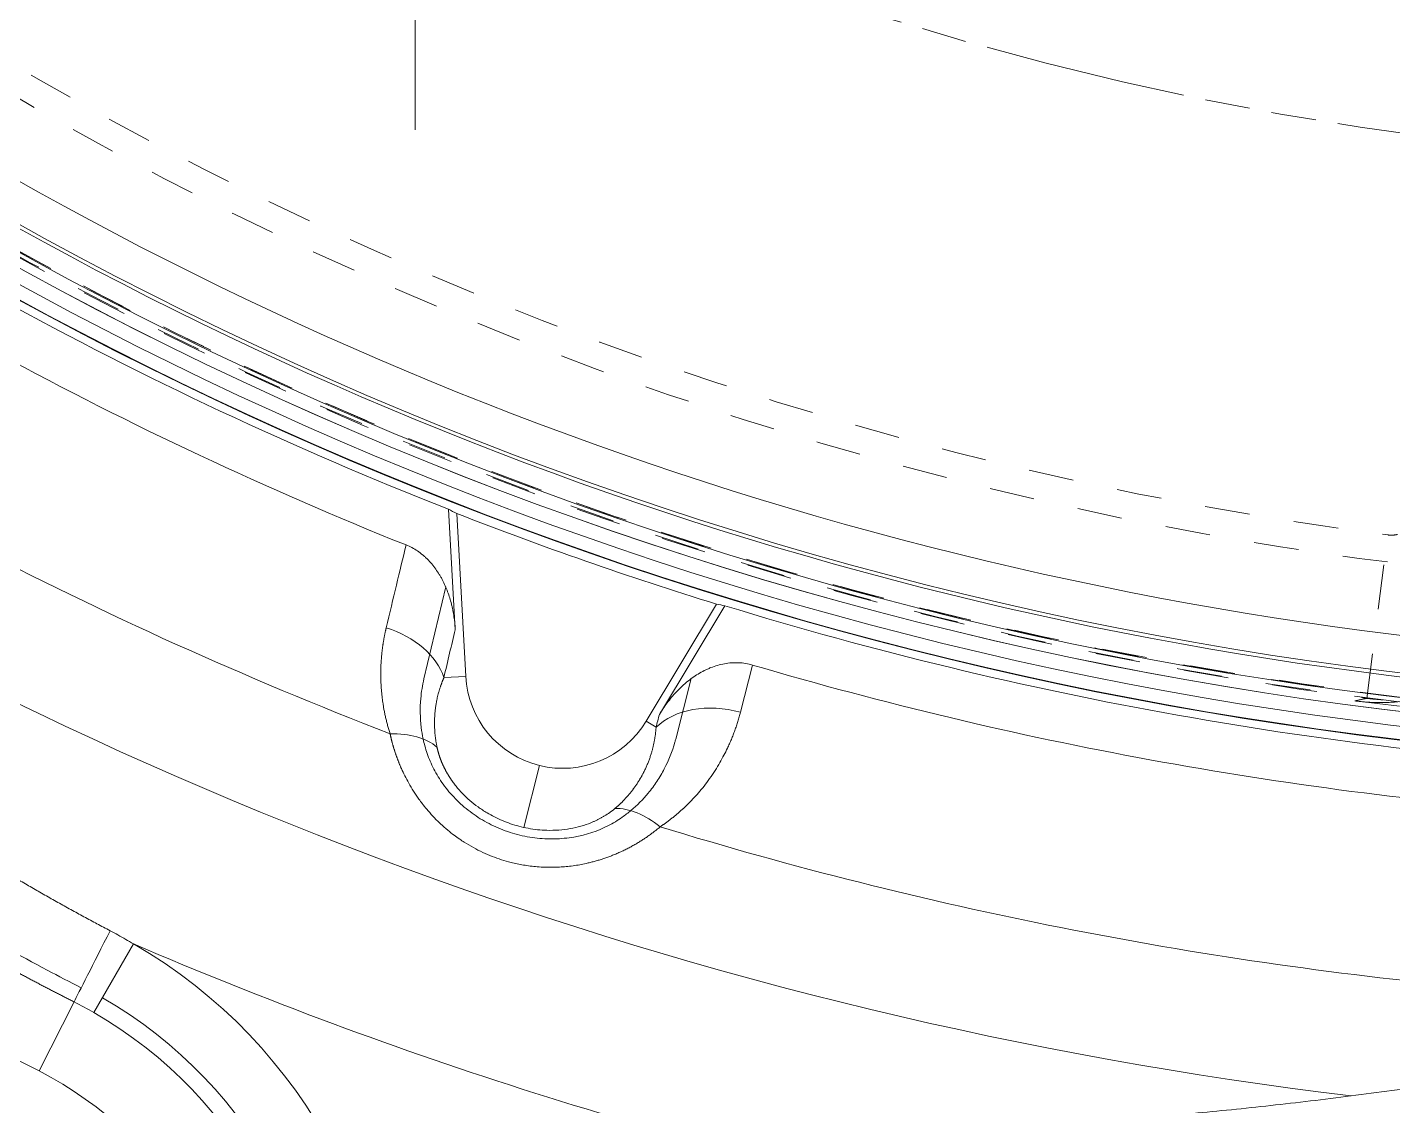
# Model space of a CAD drawing. Header units: millimetres. Extents: x -2414 to 10498, y -2238 to 649.
# Drawn here: x 7983.78 to 8033.46, y -1103.38 to -1064.14 of the extents above; entities that cross this region are included whole.
import ezdxf

# ---------------------------------------------------------------- set-up
doc = ezdxf.new("R2010")
doc.units = ezdxf.units.MM
doc.header["$LTSCALE"] = 16.335
for name, pattern in [('CENTER', [0.6, 0.375, -0.075, 0.075, -0.075]), ('DASHED', [0.2, 0.1, -0.1]), ('PHANTOM', [0.8, 0.45, -0.05, 0.1, -0.05, 0.1, -0.05])]:
    doc.linetypes.add(name, pattern=pattern)
for name, color, linetype, lineweight in [('core', 7, 'CONTINUOUS', 20), ('insert', 85, 'CONTINUOUS', 20), ('part', 7, 'CONTINUOUS', 20)]:
    doc.layers.add(name, color=color, linetype=linetype, lineweight=lineweight)

# ---------------------------------------------------------------- blocks, each defined once
blk = doc.blocks.new('43434')
at = {"layer": 'insert', "linetype": 'CENTER', "lineweight": 13}
blk.add_line((-52.27, -116.234), (-52.27, -94.234), dxfattribs=at)
at = {"layer": 'insert', "linetype": 'DASHED', "lineweight": 13}
blk.add_line((-17.656, -136.927), (-16.889, -130.98), dxfattribs=at)
at = {"layer": 'insert', "linetype": 'PHANTOM', "lineweight": 18}
blk.add_circle((0, 0), 117.5, dxfattribs=at)
at = {"layer": 'insert', "linetype": 'Continuous', "lineweight": 18}
blk.add_arc((0, 0), 138.382, 154.29429, 102.86571, dxfattribs=at)
at = {"layer": 'insert', "linetype": 'Continuous', "lineweight": 13}
for radius, end in [(137.883, 102.86571), (136.99, 102.86571), (137.132, 269.75979), (135.632, 269.75979)]:
    blk.add_arc((0, 0), radius, 154.29429, end, dxfattribs=at)
at = {"layer": 'insert', "linetype": 'DASHED', "lineweight": 13}
for radius, start, end in [(132.064, 200.20462, 262.65252), (138.061, 200.20462, 262.65252), (137.859, 200.20462, 262.65252), (138.208, 262.47883, 303.23546)]:
    blk.add_arc((0, 0), radius, start, end, dxfattribs=at)
for points, knots in [([(-16.535, -130.963), (-16.594, -130.976), (-16.652, -130.984), (-16.741, -130.989), (-16.771, -130.989), (-16.83, -130.986), (-16.86, -130.984), (-16.889, -130.98)], [0, 0, 0, 0, 0.5, 0.5, 0.75, 0.75, 1, 1, 1, 1]), ([(-18.09, -137.019), (-17.881, -137.046), (-17.671, -137.065), (-17.253, -137.082), (-16.836, -137.081), (-16.421, -137.043), (-16.006, -136.987), (-15.8, -136.949), (-15.593, -136.902)], [0, 0, 0, 0, 0.25, 0.25, 0.5, 0.75, 0.75, 1, 1, 1, 1])]:
    blk.add_open_spline(points, degree=3, knots=knots, dxfattribs=at)
for points in [[(-17.656, -136.927), (-17.801, -136.958), (-17.946, -136.988), (-18.09, -137.019)], [(-17.656, -136.927), (-17.46, -136.953), (-17.264, -136.97), (-17.067, -136.979)]]:
    blk.add_open_spline(points, degree=3, dxfattribs=at)

msp = doc.modelspace()

# ---------------------------------------------------------------- linework, layer by layer
at = {"layer": 'core', "linetype": 'Continuous', "lineweight": 18}
for p, q in [((7999.111, -1081.675), (7999.352, -1086.058)), ((7999.407, -1081.829), (7999.733, -1087.759)), ((8006.297, -1089.39), (8008.863, -1085.13)), ((8006.779, -1089.147), (8009.164, -1085.187))]:
    msp.add_line(p, q, dxfattribs=at)
at = {"layer": 'core', "linetype": 'Continuous', "lineweight": 13}
for p, q in [((7998.214, -1087.847), (7999.007, -1084.504)), ((8009.729, -1089.061), (8010.171, -1087.345)), ((7999.733, -1087.759), (7998.939, -1087.802)), ((8007.941, -1087.839), (8007.375, -1090.039)), ((8006.297, -1089.39), (8006.66, -1089.608)), ((8002.413, -1090.998), (8001.852, -1093.255)), ((7986.208, -1099.995), (7987.644, -1097.494)), ((7984.211, -1102.118), (7985.485, -1099.604))]:
    msp.add_line(p, q, dxfattribs=at)
at = {"layer": 'core', "linetype": 'Continuous', "lineweight": 18}
for centre, radius, start, end in [((8050.17, -951.63), 138.382, 154.29194, 102.86535), ((8050.17, -951.63), 139.71, 233.73473, 248.56377), ((8050.171, -951.629), 141.488, 234.91274, 248.17235), ((8050.17, -951.63), 139.745, 248.69953, 252.80709), ((8050.17, -951.63), 139.71, 252.93178, 266.83238), ((8026.422, -1018.83), 93.373, 227.13207, 243.12365), ((8050.171, -951.629), 141.488, 253.57822, 265.61784), ((8003.266, -1087.564), 3.539, 183.149, 328.9394), ((7978.335, -1113.714), 15.818, 60.1463, 63.1237), ((7978.335, -1113.714), 13, 355, 63.1237)]:
    msp.add_arc(centre, radius, start, end, dxfattribs=at)
at = {"layer": 'core', "linetype": 'DASHED', "lineweight": 13}
for radius in [138.027, 137.859, 133.03]:
    msp.add_arc((8050.17, -951.63), radius, 200.08651, 159.91349, dxfattribs=at)
at = {"layer": 'core', "linetype": 'Continuous', "lineweight": 13}
for centre, radius, start, end in [((8050.17, -951.63), 138.913, 197.72718, 342.27282), ((8050.17, -951.63), 139.399, 198.39313, 341.60687), ((8050.17, -951.63), 139.416, 198.48871, 341.51129), ((8050.171, -951.629), 148.094, 235.86186, 248.95209), ((8050.171, -951.629), 152.488, 236.40225, 263.13638), ((8050.171, -951.629), 148.094, 252.97395, 264.61395), ((8050.171, -951.629), 158.701, 246.79703, 258.05373), ((7978.335, -1113.714), 18.702, 355, 60.1463), ((7978.335, -1113.714), 16.441, 355, 60.1463), ((7978.335, -1113.714), 15.818, 355, 60.1463)]:
    msp.add_arc(centre, radius, start, end, dxfattribs=at)
for centre, major_axis, ratio, start_param, end_param in [((7996.059, -1087.961), (2.919, -0.692), 0.703359, 0.398207, 1.468364), ((8009.13, -1091.096), (-2.906, 0.746), 0.706892, 4.68784, 5.882889), ((7996.221, -1091.823), (2.847, 0.944), 0.611473, 0.355797, 1.105399), ((7986.789, -1097.032), (1.356, 2.676), 0.000407, 1.563776, 2.862274)]:
    msp.add_ellipse(centre, major_axis=major_axis, ratio=ratio, start_param=start_param, end_param=end_param, dxfattribs=at)
at = {"layer": 'core', "linetype": 'Continuous', "lineweight": 18}
msp.add_ellipse((8006.186, -1095.261), major_axis=(-1.659, 2.499), ratio=0.611474, start_param=5.177786, end_param=5.927374, dxfattribs=at)
for points in [[(7999.111, -1081.675), (7999.21, -1081.727), (7999.308, -1081.778), (7999.407, -1081.829)], [(8009.164, -1085.187), (8009.064, -1085.168), (8008.963, -1085.149), (8008.863, -1085.13)], [(7986.797, -1097.013), (7986.893, -1097.063), (7987.083, -1097.166), (7987.365, -1097.326), (7987.551, -1097.437), (7987.644, -1097.494)], [(8033.991, -1102.747), (8032.986, -1102.89), (8031.002, -1103.153), (8028.112, -1103.481), (8026.242, -1103.659), (8025.323, -1103.738)]]:
    msp.add_open_spline(points, degree=3, dxfattribs=at)
at = {"layer": 'core', "linetype": 'Continuous', "lineweight": 13}
for points, knots in [([(7967.099, -1082.546), (7967.133, -1082.579), (7967.2, -1082.645), (7967.301, -1082.744), (7967.402, -1082.843), (7967.503, -1082.942), (7967.605, -1083.041), (7967.707, -1083.14), (7967.809, -1083.238), (7967.912, -1083.337), (7968.014, -1083.435), (7968.117, -1083.534), (7968.22, -1083.632), (7968.324, -1083.73), (7968.427, -1083.828), (7968.531, -1083.926), (7968.635, -1084.024), (7968.74, -1084.122), (7968.844, -1084.22), (7968.949, -1084.318), (7969.054, -1084.415), (7969.16, -1084.513), (7969.265, -1084.61), (7969.371, -1084.708), (7969.477, -1084.805), (7969.584, -1084.902), (7969.691, -1084.999), (7969.797, -1085.096), (7969.905, -1085.193), (7970.012, -1085.29), (7970.12, -1085.387), (7970.227, -1085.483), (7970.336, -1085.58), (7970.444, -1085.676), (7970.553, -1085.772), (7970.662, -1085.869), (7971.022, -1086.186), (7971.639, -1086.721), (7972.521, -1087.465), (7973.416, -1088.199), (7974.323, -1088.922), (7975.242, -1089.634), (7975.935, -1090.156), (7976.396, -1090.496), (7976.618, -1090.659), (7976.841, -1090.822), (7977.064, -1090.983), (7977.288, -1091.144), (7977.512, -1091.304), (7977.736, -1091.463), (7977.961, -1091.621), (7978.186, -1091.779), (7978.412, -1091.936), (7978.638, -1092.091), (7978.865, -1092.246), (7979.092, -1092.401), (7979.319, -1092.554), (7979.547, -1092.706), (7979.775, -1092.858), (7980.004, -1093.009), (7980.233, -1093.159), (7980.463, -1093.308), (7980.692, -1093.456), (7980.923, -1093.604), (7981.153, -1093.75), (7981.384, -1093.896), (7981.616, -1094.041), (7981.847, -1094.185), (7982.08, -1094.328), (7982.312, -1094.471), (7982.545, -1094.612), (7982.778, -1094.753), (7983.012, -1094.893), (7983.246, -1095.032), (7983.48, -1095.17), (7983.715, -1095.307), (7983.95, -1095.444), (7984.185, -1095.579), (7984.421, -1095.714), (7984.657, -1095.848), (7984.894, -1095.981), (7985.131, -1096.113), (7985.368, -1096.244), (7985.605, -1096.374), (7985.843, -1096.504), (7986.081, -1096.632), (7986.319, -1096.76), (7986.558, -1096.887), (7986.718, -1096.971), (7986.797, -1097.013)], [0, 0, 0, 0, 0.005766, 0.011536, 0.017311, 0.023091, 0.028876, 0.034666, 0.04046, 0.046259, 0.052063, 0.057872, 0.063686, 0.069505, 0.075328, 0.081157, 0.08699, 0.092828, 0.098671, 0.104518, 0.110371, 0.116229, 0.122091, 0.127958, 0.13383, 0.139707, 0.145589, 0.151476, 0.157367, 0.163264, 0.169165, 0.175072, 0.180983, 0.186899, 0.19282, 0.198746, 0.204677, 0.251608, 0.298655, 0.345816, 0.393094, 0.440487, 0.487996, 0.499242, 0.510483, 0.521719, 0.53295, 0.544176, 0.555396, 0.566612, 0.577822, 0.589027, 0.600228, 0.611423, 0.622613, 0.633797, 0.644977, 0.656152, 0.667321, 0.678485, 0.689644, 0.700798, 0.711947, 0.723091, 0.73423, 0.745363, 0.756491, 0.767614, 0.778732, 0.789845, 0.800952, 0.812055, 0.823152, 0.834244, 0.845331, 0.856412, 0.867489, 0.87856, 0.889626, 0.900687, 0.911743, 0.922793, 0.933838, 0.944878, 0.955913, 0.966943, 0.977967, 0.988986, 1, 1, 1, 1]), ([(7965.191, -1084.706), (7965.952, -1085.41), (7966.725, -1086.102), (7970.967, -1089.773), (7974.64, -1092.515), (7980.498, -1096.222), (7982.487, -1097.377), (7984.92, -1098.665), (7985.332, -1098.88), (7985.745, -1099.091)], [0, 0, 0, 0, 0.124006, 0.124006, 0.670956, 0.670956, 0.944431, 0.944431, 1, 1, 1, 1]), ([(7964.746, -1085.277), (7964.784, -1085.311), (7964.86, -1085.38), (7964.975, -1085.484), (7965.09, -1085.587), (7965.205, -1085.69), (7965.32, -1085.793), (7965.436, -1085.896), (7965.551, -1085.998), (7965.667, -1086.101), (7965.783, -1086.203), (7965.899, -1086.305), (7966.015, -1086.407), (7966.132, -1086.509), (7966.249, -1086.611), (7966.365, -1086.712), (7966.482, -1086.814), (7966.6, -1086.915), (7966.717, -1087.016), (7966.835, -1087.117), (7966.953, -1087.218), (7967.071, -1087.318), (7967.189, -1087.419), (7967.307, -1087.519), (7967.426, -1087.619), (7967.544, -1087.719), (7967.663, -1087.819), (7967.783, -1087.918), (7967.902, -1088.018), (7968.021, -1088.117), (7968.141, -1088.216), (7968.261, -1088.315), (7968.381, -1088.413), (7968.501, -1088.512), (7968.621, -1088.61), (7968.742, -1088.709), (7968.863, -1088.807), (7968.984, -1088.904), (7969.105, -1089.002), (7969.226, -1089.1), (7969.348, -1089.197), (7969.469, -1089.294), (7969.591, -1089.391), (7969.713, -1089.488), (7969.836, -1089.585), (7969.958, -1089.681), (7970.081, -1089.777), (7970.203, -1089.873), (7970.326, -1089.969), (7970.449, -1090.065), (7970.573, -1090.161), (7970.696, -1090.256), (7970.82, -1090.351), (7970.944, -1090.446), (7971.068, -1090.541), (7971.192, -1090.636), (7971.316, -1090.73), (7971.441, -1090.824), (7971.566, -1090.919), (7971.691, -1091.013), (7971.816, -1091.106), (7971.941, -1091.2), (7972.067, -1091.293), (7972.192, -1091.386), (7972.318, -1091.479), (7972.444, -1091.572), (7972.57, -1091.665), (7972.697, -1091.757), (7972.823, -1091.849), (7972.95, -1091.941), (7973.077, -1092.033), (7973.204, -1092.125), (7973.331, -1092.216), (7973.459, -1092.308), (7973.586, -1092.399), (7973.714, -1092.49), (7973.842, -1092.58), (7973.97, -1092.671), (7974.099, -1092.761), (7974.227, -1092.851), (7974.356, -1092.941), (7974.485, -1093.031), (7974.614, -1093.121), (7974.743, -1093.21), (7974.872, -1093.299), (7975.002, -1093.388), (7975.132, -1093.477), (7975.261, -1093.565), (7975.392, -1093.654), (7975.522, -1093.742), (7975.652, -1093.83), (7975.783, -1093.918), (7975.914, -1094.005), (7976.045, -1094.092), (7976.176, -1094.18), (7976.307, -1094.267), (7976.438, -1094.353), (7976.57, -1094.44), (7976.702, -1094.526), (7976.834, -1094.612), (7976.966, -1094.698), (7977.098, -1094.784), (7977.231, -1094.869), (7977.364, -1094.955), (7977.496, -1095.04), (7977.629, -1095.125), (7977.763, -1095.209), (7977.896, -1095.294), (7978.03, -1095.378), (7978.163, -1095.462), (7978.297, -1095.546), (7978.431, -1095.63), (7978.565, -1095.713), (7978.7, -1095.796), (7978.834, -1095.879), (7978.969, -1095.962), (7979.104, -1096.045), (7979.239, -1096.127), (7979.374, -1096.209), (7979.509, -1096.291), (7979.645, -1096.373), (7979.781, -1096.454), (7979.917, -1096.536), (7980.053, -1096.617), (7980.189, -1096.698), (7980.325, -1096.778), (7980.462, -1096.859), (7980.599, -1096.939), (7980.735, -1097.019), (7980.872, -1097.099), (7981.01, -1097.178), (7981.147, -1097.257), (7981.285, -1097.337), (7981.422, -1097.415), (7981.56, -1097.494), (7981.698, -1097.572), (7981.836, -1097.651), (7981.975, -1097.729), (7982.113, -1097.806), (7982.252, -1097.884), (7982.391, -1097.961), (7982.53, -1098.038), (7982.669, -1098.115), (7982.808, -1098.192), (7982.948, -1098.268), (7983.087, -1098.345), (7983.227, -1098.42), (7983.367, -1098.496), (7983.507, -1098.572), (7983.647, -1098.647), (7983.788, -1098.722), (7983.928, -1098.797), (7984.069, -1098.871), (7984.21, -1098.946), (7984.351, -1099.02), (7984.492, -1099.094), (7984.634, -1099.167), (7984.775, -1099.241), (7984.917, -1099.314), (7985.059, -1099.387), (7985.201, -1099.46), (7985.343, -1099.532), (7985.438, -1099.58), (7985.485, -1099.604)], [0, 0, 0, 0, 0.006109, 0.01222, 0.018332, 0.024445, 0.03056, 0.036676, 0.042793, 0.048912, 0.055032, 0.061153, 0.067276, 0.073399, 0.079525, 0.085651, 0.091779, 0.097908, 0.104039, 0.11017, 0.116304, 0.122438, 0.128574, 0.13471, 0.140849, 0.146988, 0.153129, 0.159271, 0.165414, 0.171559, 0.177705, 0.183852, 0.19, 0.19615, 0.202301, 0.208453, 0.214606, 0.220761, 0.226916, 0.233074, 0.239232, 0.245391, 0.251552, 0.257714, 0.263878, 0.270042, 0.276208, 0.282375, 0.288544, 0.294713, 0.300884, 0.307056, 0.31323, 0.319404, 0.32558, 0.331758, 0.337936, 0.344116, 0.350297, 0.356479, 0.362662, 0.368847, 0.375033, 0.381221, 0.387409, 0.393599, 0.39979, 0.405982, 0.412176, 0.418371, 0.424567, 0.430765, 0.436963, 0.443163, 0.449365, 0.455567, 0.461771, 0.467976, 0.474182, 0.48039, 0.486599, 0.492809, 0.49902, 0.505233, 0.511447, 0.517662, 0.523878, 0.530096, 0.536315, 0.542535, 0.548756, 0.554979, 0.561203, 0.567428, 0.573654, 0.579882, 0.586111, 0.592341, 0.598572, 0.604805, 0.611039, 0.617274, 0.623511, 0.629748, 0.635987, 0.642228, 0.648469, 0.654712, 0.660956, 0.667201, 0.673448, 0.679695, 0.685944, 0.692195, 0.698446, 0.704699, 0.710953, 0.717209, 0.723465, 0.729723, 0.735983, 0.742243, 0.748505, 0.754768, 0.761032, 0.767298, 0.773565, 0.779833, 0.786102, 0.792373, 0.798645, 0.804918, 0.811193, 0.817468, 0.823745, 0.830024, 0.836303, 0.842584, 0.848866, 0.855149, 0.861434, 0.86772, 0.874007, 0.880295, 0.886585, 0.892875, 0.899167, 0.90546, 0.911755, 0.91805, 0.924347, 0.930645, 0.936944, 0.943244, 0.949546, 0.955848, 0.962152, 0.968457, 0.974763, 0.981071, 0.987379, 0.993689, 1, 1, 1, 1]), ([(7996.842, -1085.989), (7996.839, -1086.003), (7996.832, -1086.031), (7996.822, -1086.073), (7996.813, -1086.114), (7996.804, -1086.155), (7996.795, -1086.197), (7996.787, -1086.238), (7996.779, -1086.279), (7996.771, -1086.32), (7996.763, -1086.36), (7996.756, -1086.401), (7996.749, -1086.441), (7996.742, -1086.481), (7996.736, -1086.521), (7996.729, -1086.561), (7996.723, -1086.601), (7996.717, -1086.64), (7996.712, -1086.679), (7996.707, -1086.718), (7996.701, -1086.757), (7996.697, -1086.796), (7996.692, -1086.835), (7996.682, -1086.923), (7996.667, -1087.069), (7996.652, -1087.283), (7996.642, -1087.523), (7996.641, -1087.784), (7996.65, -1088.049), (7996.669, -1088.304), (7996.694, -1088.538), (7996.718, -1088.71), (7996.737, -1088.828), (7996.748, -1088.897), (7996.761, -1088.968), (7996.774, -1089.039), (7996.789, -1089.11), (7996.804, -1089.181), (7996.82, -1089.253), (7996.837, -1089.326), (7996.855, -1089.399), (7996.874, -1089.472), (7996.893, -1089.545), (7996.914, -1089.619), (7996.936, -1089.693), (7996.959, -1089.768), (7996.975, -1089.818), (7996.983, -1089.843)], [0, 0, 0, 0, 0.01147, 0.02288, 0.034229, 0.045517, 0.056744, 0.067911, 0.079017, 0.090062, 0.101046, 0.11197, 0.122832, 0.133634, 0.144374, 0.155054, 0.165673, 0.176231, 0.186728, 0.197164, 0.207539, 0.217853, 0.228106, 0.238298, 0.288139, 0.344373, 0.407004, 0.476046, 0.546921, 0.612164, 0.671774, 0.725737, 0.743378, 0.761112, 0.778938, 0.796856, 0.814865, 0.832966, 0.851158, 0.869442, 0.887818, 0.906285, 0.924844, 0.943495, 0.962238, 0.981073, 1, 1, 1, 1]), ([(7998.215, -1087.847), (7998.16, -1088.082), (7998.121, -1088.321), (7998.068, -1088.912), (7998.073, -1089.265), (7998.134, -1089.758), (7998.157, -1089.897), (7998.187, -1090.036)], [0, 0, 0, 0, 0.338408, 0.338408, 0.814582, 0.814582, 1, 1, 1, 1]), ([(7998.939, -1087.802), (7998.935, -1087.812), (7998.926, -1087.832), (7998.914, -1087.862), (7998.901, -1087.894), (7998.888, -1087.927), (7998.874, -1087.962), (7998.861, -1087.999), (7998.847, -1088.037), (7998.833, -1088.077), (7998.819, -1088.118), (7998.804, -1088.162), (7998.79, -1088.206), (7998.776, -1088.253), (7998.762, -1088.301), (7998.735, -1088.396), (7998.702, -1088.529), (7998.669, -1088.691), (7998.647, -1088.824), (7998.633, -1088.927), (7998.623, -1089.01), (7998.616, -1089.084), (7998.61, -1089.157), (7998.605, -1089.229), (7998.602, -1089.3), (7998.6, -1089.371), (7998.599, -1089.441), (7998.599, -1089.511), (7998.6, -1089.579), (7998.603, -1089.647), (7998.606, -1089.714), (7998.611, -1089.78), (7998.616, -1089.845), (7998.622, -1089.909), (7998.63, -1089.973), (7998.637, -1090.035), (7998.646, -1090.096), (7998.656, -1090.156), (7998.666, -1090.215), (7998.677, -1090.273), (7998.685, -1090.312), (7998.689, -1090.331)], [0, 0, 0, 0, 0.01314, 0.026894, 0.041261, 0.056245, 0.071846, 0.088066, 0.104907, 0.12237, 0.140458, 0.159173, 0.178516, 0.19849, 0.219096, 0.240338, 0.319346, 0.385685, 0.439207, 0.479791, 0.508934, 0.53765, 0.565937, 0.593793, 0.621218, 0.648208, 0.674763, 0.700881, 0.726561, 0.751801, 0.776599, 0.800955, 0.824866, 0.848331, 0.87135, 0.89392, 0.91604, 0.937709, 0.958927, 0.979691, 1, 1, 1, 1]), ([(8006.808, -1093.233), (8006.819, -1093.225), (8006.841, -1093.21), (8006.874, -1093.188), (8006.907, -1093.165), (8006.939, -1093.142), (8006.971, -1093.119), (8007.003, -1093.096), (8007.035, -1093.073), (8007.066, -1093.05), (8007.097, -1093.027), (8007.127, -1093.004), (8007.157, -1092.981), (8007.187, -1092.958), (8007.217, -1092.934), (8007.247, -1092.911), (8007.276, -1092.888), (8007.305, -1092.864), (8007.333, -1092.841), (8007.361, -1092.818), (8007.389, -1092.794), (8007.417, -1092.771), (8007.445, -1092.748), (8007.472, -1092.724), (8007.499, -1092.701), (8007.525, -1092.677), (8007.552, -1092.654), (8007.578, -1092.63), (8007.604, -1092.607), (8007.629, -1092.583), (8007.655, -1092.56), (8007.68, -1092.536), (8007.705, -1092.513), (8007.729, -1092.49), (8007.754, -1092.466), (8007.778, -1092.443), (8007.861, -1092.361), (8008.005, -1092.214), (8008.207, -1091.991), (8008.411, -1091.744), (8008.616, -1091.471), (8008.808, -1091.185), (8008.981, -1090.9), (8009.127, -1090.631), (8009.227, -1090.43), (8009.292, -1090.293), (8009.328, -1090.212), (8009.363, -1090.131), (8009.398, -1090.05), (8009.431, -1089.969), (8009.463, -1089.888), (8009.494, -1089.806), (8009.525, -1089.724), (8009.554, -1089.642), (8009.582, -1089.56), (8009.609, -1089.477), (8009.635, -1089.394), (8009.66, -1089.311), (8009.684, -1089.228), (8009.707, -1089.145), (8009.722, -1089.089), (8009.729, -1089.061)], [0, 0, 0, 0, 0.007191, 0.014354, 0.021489, 0.028595, 0.035674, 0.042726, 0.049749, 0.056744, 0.063712, 0.070652, 0.077564, 0.084449, 0.091305, 0.098134, 0.104936, 0.111709, 0.118455, 0.125174, 0.131865, 0.138528, 0.145163, 0.151771, 0.158351, 0.164904, 0.171429, 0.177926, 0.184396, 0.190838, 0.197253, 0.203639, 0.209999, 0.21633, 0.222634, 0.22891, 0.235159, 0.287903, 0.344926, 0.406214, 0.471776, 0.541972, 0.607167, 0.667379, 0.722611, 0.740113, 0.757594, 0.775053, 0.79249, 0.809905, 0.827298, 0.844668, 0.862017, 0.879343, 0.896647, 0.913929, 0.931188, 0.948425, 0.965639, 0.982831, 1, 1, 1, 1]), ([(8005.163, -1092.565), (8005.171, -1092.559), (8005.186, -1092.546), (8005.209, -1092.526), (8005.233, -1092.506), (8005.256, -1092.485), (8005.279, -1092.464), (8005.302, -1092.443), (8005.326, -1092.421), (8005.349, -1092.399), (8005.373, -1092.376), (8005.396, -1092.353), (8005.42, -1092.33), (8005.444, -1092.306), (8005.467, -1092.282), (8005.491, -1092.258), (8005.515, -1092.233), (8005.539, -1092.207), (8005.562, -1092.182), (8005.586, -1092.155), (8005.61, -1092.129), (8005.633, -1092.102), (8005.657, -1092.074), (8005.68, -1092.046), (8005.704, -1092.018), (8005.727, -1091.989), (8005.751, -1091.96), (8005.774, -1091.931), (8005.797, -1091.901), (8005.82, -1091.871), (8005.843, -1091.84), (8005.866, -1091.809), (8005.889, -1091.777), (8005.911, -1091.745), (8005.934, -1091.712), (8005.956, -1091.68), (8005.978, -1091.646), (8006, -1091.613), (8006.022, -1091.578), (8006.043, -1091.544), (8006.064, -1091.509), (8006.085, -1091.474), (8006.106, -1091.438), (8006.127, -1091.402), (8006.147, -1091.365), (8006.167, -1091.328), (8006.187, -1091.291), (8006.222, -1091.223), (8006.27, -1091.126), (8006.328, -1090.997), (8006.381, -1090.868), (8006.429, -1090.739), (8006.472, -1090.609), (8006.503, -1090.505), (8006.524, -1090.425), (8006.539, -1090.371), (8006.552, -1090.316), (8006.565, -1090.26), (8006.577, -1090.204), (8006.589, -1090.147), (8006.6, -1090.089), (8006.611, -1090.031), (8006.62, -1089.972), (8006.629, -1089.913), (8006.637, -1089.853), (8006.644, -1089.792), (8006.65, -1089.731), (8006.656, -1089.67), (8006.659, -1089.629), (8006.66, -1089.608)], [0, 0, 0, 0, 0.007746, 0.015604, 0.023573, 0.031653, 0.039843, 0.048145, 0.056556, 0.065079, 0.073711, 0.082453, 0.091305, 0.100266, 0.109337, 0.118518, 0.127807, 0.137205, 0.146712, 0.156327, 0.16605, 0.175882, 0.185821, 0.195868, 0.206023, 0.216285, 0.226653, 0.237129, 0.247711, 0.258399, 0.269194, 0.280095, 0.291101, 0.302213, 0.313429, 0.324751, 0.336178, 0.347709, 0.359345, 0.371085, 0.382928, 0.394875, 0.406926, 0.419079, 0.431336, 0.443695, 0.456156, 0.46872, 0.511041, 0.553278, 0.595432, 0.637506, 0.679501, 0.721418, 0.738795, 0.756347, 0.774072, 0.791971, 0.810042, 0.828284, 0.846696, 0.865277, 0.884026, 0.902943, 0.922026, 0.941274, 0.960686, 0.980262, 1, 1, 1, 1]), ([(7996.983, -1089.843), (7996.985, -1089.853), (7996.989, -1089.873), (7996.996, -1089.903), (7997.002, -1089.934), (7997.009, -1089.964), (7997.016, -1089.995), (7997.024, -1090.025), (7997.031, -1090.056), (7997.039, -1090.087), (7997.047, -1090.118), (7997.055, -1090.149), (7997.063, -1090.18), (7997.072, -1090.212), (7997.08, -1090.243), (7997.089, -1090.274), (7997.098, -1090.306), (7997.108, -1090.337), (7997.117, -1090.369), (7997.127, -1090.401), (7997.137, -1090.432), (7997.147, -1090.464), (7997.157, -1090.496), (7997.167, -1090.528), (7997.178, -1090.56), (7997.189, -1090.593), (7997.2, -1090.625), (7997.211, -1090.657), (7997.223, -1090.689), (7997.235, -1090.722), (7997.247, -1090.754), (7997.259, -1090.787), (7997.271, -1090.819), (7997.284, -1090.852), (7997.297, -1090.884), (7997.31, -1090.917), (7997.323, -1090.95), (7997.337, -1090.982), (7997.351, -1091.015), (7997.365, -1091.048), (7997.379, -1091.081), (7997.427, -1091.188), (7997.516, -1091.377), (7997.661, -1091.65), (7997.832, -1091.937), (7997.999, -1092.184), (7998.161, -1092.404), (7998.326, -1092.609), (7998.547, -1092.858), (7998.803, -1093.114), (7999.066, -1093.346), (7999.3, -1093.53), (7999.499, -1093.674), (7999.73, -1093.826), (8000.007, -1093.99), (8000.348, -1094.163), (8000.691, -1094.31), (8001.036, -1094.432), (8001.415, -1094.541), (8001.848, -1094.632), (8002.355, -1094.696), (8002.794, -1094.711), (8003.144, -1094.699), (8003.392, -1094.68), (8003.638, -1094.652), (8003.881, -1094.613), (8004.089, -1094.571), (8004.264, -1094.53), (8004.408, -1094.492), (8004.551, -1094.452), (8004.693, -1094.408), (8004.834, -1094.36), (8004.974, -1094.309), (8005.092, -1094.263), (8005.19, -1094.222), (8005.268, -1094.189), (8005.345, -1094.155), (8005.421, -1094.12), (8005.496, -1094.084), (8005.569, -1094.048), (8005.642, -1094.011), (8005.713, -1093.974), (8005.783, -1093.936), (8005.852, -1093.897), (8005.92, -1093.858), (8005.987, -1093.818), (8006.053, -1093.778), (8006.118, -1093.738), (8006.181, -1093.697), (8006.244, -1093.656), (8006.305, -1093.615), (8006.365, -1093.573), (8006.424, -1093.531), (8006.482, -1093.489), (8006.539, -1093.447), (8006.595, -1093.404), (8006.65, -1093.362), (8006.703, -1093.319), (8006.756, -1093.276), (8006.79, -1093.247), (8006.808, -1093.233)], [0, 0, 0, 0, 0.002946, 0.005896, 0.008849, 0.011806, 0.014767, 0.017732, 0.0207, 0.023672, 0.026647, 0.029625, 0.032607, 0.035592, 0.038581, 0.041572, 0.044567, 0.047564, 0.050565, 0.053569, 0.056575, 0.059585, 0.062597, 0.065612, 0.06863, 0.07165, 0.074673, 0.077698, 0.080726, 0.083757, 0.08679, 0.089825, 0.092862, 0.095902, 0.098945, 0.101989, 0.105036, 0.108084, 0.111135, 0.114188, 0.117243, 0.1203, 0.144335, 0.169902, 0.196975, 0.225522, 0.240952, 0.261501, 0.287106, 0.317695, 0.343965, 0.366214, 0.384498, 0.398854, 0.427633, 0.455704, 0.483098, 0.509845, 0.535969, 0.569794, 0.607419, 0.648944, 0.667613, 0.686342, 0.705136, 0.723997, 0.742929, 0.754445, 0.766056, 0.777762, 0.789564, 0.801462, 0.813458, 0.825551, 0.832538, 0.839504, 0.846451, 0.853377, 0.860282, 0.867166, 0.87403, 0.880871, 0.887691, 0.894489, 0.901264, 0.908016, 0.914745, 0.921451, 0.928134, 0.934793, 0.941427, 0.948038, 0.954623, 0.961184, 0.967719, 0.974229, 0.980712, 0.987169, 0.993598, 1, 1, 1, 1]), ([(8005.738, -1092.642), (8005.641, -1092.725), (8005.537, -1092.806), (8005.269, -1092.995), (8005.095, -1093.1), (8004.538, -1093.381), (8004.125, -1093.523), (8003.439, -1093.643), (8003.204, -1093.666), (8002.73, -1093.678), (8002.489, -1093.666), (8002.003, -1093.605), (8001.761, -1093.556), (8001.289, -1093.423), (8001.058, -1093.339), (8000.606, -1093.135), (8000.391, -1093.018), (7999.985, -1092.756), (7999.792, -1092.61), (7999.434, -1092.295), (7999.271, -1092.128), (7998.978, -1091.779), (7998.846, -1091.595), (7998.617, -1091.223), (7998.521, -1091.036), (7998.361, -1090.66), (7998.296, -1090.471), (7998.225, -1090.202), (7998.205, -1090.119), (7998.189, -1090.037)], [0, 0, 0, 0, 0.049544, 0.049544, 0.120174, 0.120174, 0.261432, 0.261432, 0.332062, 0.332062, 0.402691, 0.402691, 0.47332, 0.47332, 0.543949, 0.543949, 0.614579, 0.614579, 0.685208, 0.685208, 0.755837, 0.755837, 0.826467, 0.826467, 0.897096, 0.897096, 0.967725, 0.967725, 1, 1, 1, 1]), ([(7998.689, -1090.331), (7998.69, -1090.338), (7998.693, -1090.352), (7998.698, -1090.373), (7998.703, -1090.394), (7998.708, -1090.415), (7998.713, -1090.436), (7998.718, -1090.457), (7998.724, -1090.478), (7998.73, -1090.5), (7998.735, -1090.521), (7998.741, -1090.542), (7998.748, -1090.564), (7998.754, -1090.585), (7998.761, -1090.607), (7998.768, -1090.628), (7998.775, -1090.649), (7998.782, -1090.671), (7998.789, -1090.692), (7998.797, -1090.714), (7998.804, -1090.736), (7998.812, -1090.757), (7998.82, -1090.779), (7998.829, -1090.801), (7998.837, -1090.822), (7998.846, -1090.844), (7998.854, -1090.866), (7998.863, -1090.887), (7998.873, -1090.909), (7998.882, -1090.931), (7998.892, -1090.953), (7998.901, -1090.974), (7998.911, -1090.996), (7998.922, -1091.018), (7998.932, -1091.04), (7998.943, -1091.062), (7998.953, -1091.084), (7998.964, -1091.105), (7998.975, -1091.127), (7998.987, -1091.149), (7998.998, -1091.171), (7999.01, -1091.193), (7999.022, -1091.214), (7999.034, -1091.236), (7999.046, -1091.258), (7999.059, -1091.28), (7999.071, -1091.302), (7999.084, -1091.323), (7999.097, -1091.345), (7999.111, -1091.367), (7999.124, -1091.388), (7999.138, -1091.41), (7999.152, -1091.432), (7999.166, -1091.454), (7999.18, -1091.475), (7999.195, -1091.497), (7999.209, -1091.518), (7999.224, -1091.54), (7999.239, -1091.561), (7999.255, -1091.583), (7999.27, -1091.604), (7999.286, -1091.626), (7999.302, -1091.647), (7999.318, -1091.668), (7999.334, -1091.69), (7999.351, -1091.711), (7999.368, -1091.732), (7999.451, -1091.837), (7999.614, -1092.022), (7999.881, -1092.276), (8000.18, -1092.513), (8000.483, -1092.713), (8000.782, -1092.877), (8001.068, -1093.01), (8001.364, -1093.122), (8001.678, -1093.217), (8002.007, -1093.291), (8002.346, -1093.34), (8002.72, -1093.365), (8003.121, -1093.356), (8003.539, -1093.304), (8003.931, -1093.213), (8004.189, -1093.124), (8004.335, -1093.064), (8004.383, -1093.044), (8004.43, -1093.023), (8004.477, -1093.001), (8004.523, -1092.979), (8004.568, -1092.956), (8004.613, -1092.933), (8004.657, -1092.91), (8004.7, -1092.886), (8004.743, -1092.861), (8004.785, -1092.836), (8004.826, -1092.811), (8004.866, -1092.785), (8004.906, -1092.759), (8004.945, -1092.732), (8004.983, -1092.705), (8005.021, -1092.678), (8005.058, -1092.65), (8005.094, -1092.622), (8005.129, -1092.594), (8005.152, -1092.575), (8005.163, -1092.565)], [0, 0, 0, 0, 0.003574, 0.007139, 0.010698, 0.014248, 0.017791, 0.021327, 0.024856, 0.028377, 0.031892, 0.0354, 0.038901, 0.042395, 0.045883, 0.049365, 0.052841, 0.05631, 0.059774, 0.063231, 0.066683, 0.07013, 0.073571, 0.077006, 0.080437, 0.083862, 0.087283, 0.090699, 0.09411, 0.097516, 0.100919, 0.104317, 0.107711, 0.111101, 0.114487, 0.117869, 0.121248, 0.124623, 0.127995, 0.131364, 0.13473, 0.138093, 0.141453, 0.144811, 0.148166, 0.151518, 0.154869, 0.158217, 0.161563, 0.164908, 0.168251, 0.171592, 0.174932, 0.178271, 0.181608, 0.184945, 0.18828, 0.191615, 0.19495, 0.198283, 0.201617, 0.20495, 0.208283, 0.211617, 0.21495, 0.218284, 0.221618, 0.224953, 0.267656, 0.310526, 0.353807, 0.397728, 0.43234, 0.466948, 0.501639, 0.536496, 0.57481, 0.612737, 0.650402, 0.700572, 0.750017, 0.799128, 0.84832, 0.855365, 0.86242, 0.869486, 0.876565, 0.883657, 0.890764, 0.897888, 0.905029, 0.912189, 0.919368, 0.926569, 0.933792, 0.941038, 0.94831, 0.955607, 0.962931, 0.970284, 0.977666, 0.985079, 0.992523, 1, 1, 1, 1]), ([(8005.741, -1092.642), (8005.975, -1092.446), (8006.184, -1092.234), (8006.485, -1091.871), (8006.592, -1091.727), (8006.788, -1091.432), (8006.878, -1091.278), (8007.122, -1090.811), (8007.25, -1090.488), (8007.355, -1090.116), (8007.365, -1090.078), (8007.375, -1090.039)], [0, 0, 0, 0, 0.27782, 0.27782, 0.448524, 0.448524, 0.619228, 0.619228, 0.960635, 0.960635, 1, 1, 1, 1])]:
    msp.add_open_spline(points, degree=3, knots=knots, dxfattribs=at)
for points in [[(7997.563, -1082.973), (7997.449, -1083.449), (7997.215, -1084.428), (7996.968, -1085.46), (7996.842, -1085.989)], [(7999.352, -1086.058), (7999.285, -1086.34), (7999.149, -1086.913), (7999.01, -1087.503), (7998.939, -1087.802)], [(8006.66, -1089.608), (8006.68, -1089.532), (8006.719, -1089.378), (8006.759, -1089.224), (8006.779, -1089.147)]]:
    msp.add_open_spline(points, degree=3, dxfattribs=at)
at = {"layer": 'core', "linetype": 'Continuous', "lineweight": 18}
for points, knots in [([(7997.563, -1082.973), (7997.637, -1083.003), (7997.708, -1083.036), (7997.846, -1083.109), (7997.912, -1083.15), (7998.042, -1083.236), (7998.104, -1083.283), (7998.195, -1083.358), (7998.224, -1083.384), (7998.268, -1083.424), (7998.283, -1083.437), (7998.311, -1083.464), (7998.325, -1083.478), (7998.451, -1083.603), (7998.552, -1083.723), (7998.688, -1083.914), (7998.732, -1083.979), (7998.793, -1084.08), (7998.813, -1084.114), (7998.852, -1084.183), (7998.87, -1084.217), (7998.96, -1084.391), (7999.023, -1084.534), (7999.131, -1084.826), (7999.176, -1084.975), (7999.224, -1085.165), (7999.233, -1085.203), (7999.25, -1085.279), (7999.258, -1085.318), (7999.281, -1085.434), (7999.294, -1085.511), (7999.328, -1085.744), (7999.344, -1085.9), (7999.352, -1086.058)], [0, 0, 0, 0, 0.0625, 0.0625, 0.125, 0.125, 0.1875, 0.1875, 0.21875, 0.21875, 0.234375, 0.234375, 0.25, 0.25, 0.375, 0.375, 0.4375, 0.4375, 0.46875, 0.46875, 0.5, 0.5, 0.625, 0.625, 0.75, 0.75, 0.78125, 0.78125, 0.8125, 0.8125, 0.875, 0.875, 1, 1, 1, 1]), ([(8006.779, -1089.147), (8006.868, -1088.999), (8006.964, -1088.856), (8007.169, -1088.582), (8007.278, -1088.451), (8007.453, -1088.264), (8007.514, -1088.203), (8007.608, -1088.115), (8007.639, -1088.085), (8007.704, -1088.028), (8007.737, -1088), (8007.903, -1087.862), (8008.043, -1087.761), (8008.263, -1087.627), (8008.338, -1087.585), (8008.453, -1087.527), (8008.511, -1087.499), (8008.571, -1087.473), (8008.611, -1087.456), (8008.631, -1087.448), (8008.732, -1087.408), (8008.813, -1087.38), (8008.978, -1087.332), (8009.062, -1087.312), (8009.231, -1087.281), (8009.316, -1087.27), (8009.425, -1087.262), (8009.446, -1087.261), (8009.49, -1087.259), (8009.555, -1087.258), (8009.619, -1087.259), (8009.748, -1087.264), (8009.834, -1087.273), (8010.003, -1087.301), (8010.087, -1087.321), (8010.171, -1087.345)], [0, 0, 0, 0, 0.125, 0.125, 0.25, 0.25, 0.3125, 0.3125, 0.34375, 0.34375, 0.375, 0.375, 0.5, 0.5, 0.5625, 0.5625, 0.59375, 0.609375, 0.609375, 0.625, 0.625, 0.6875, 0.6875, 0.75, 0.75, 0.8125, 0.8125, 0.828125, 0.828125, 0.84375, 0.875, 0.875, 0.9375, 0.9375, 1, 1, 1, 1])]:
    msp.add_open_spline(points, degree=3, knots=knots, dxfattribs=at)

# ---------------------------------------------------------------- block references
at = {"layer": 'part', "lineweight": 18}
msp.add_blockref('43434', (8050.17, -951.63), dxfattribs=at)

doc.saveas('drawing.dxf')
